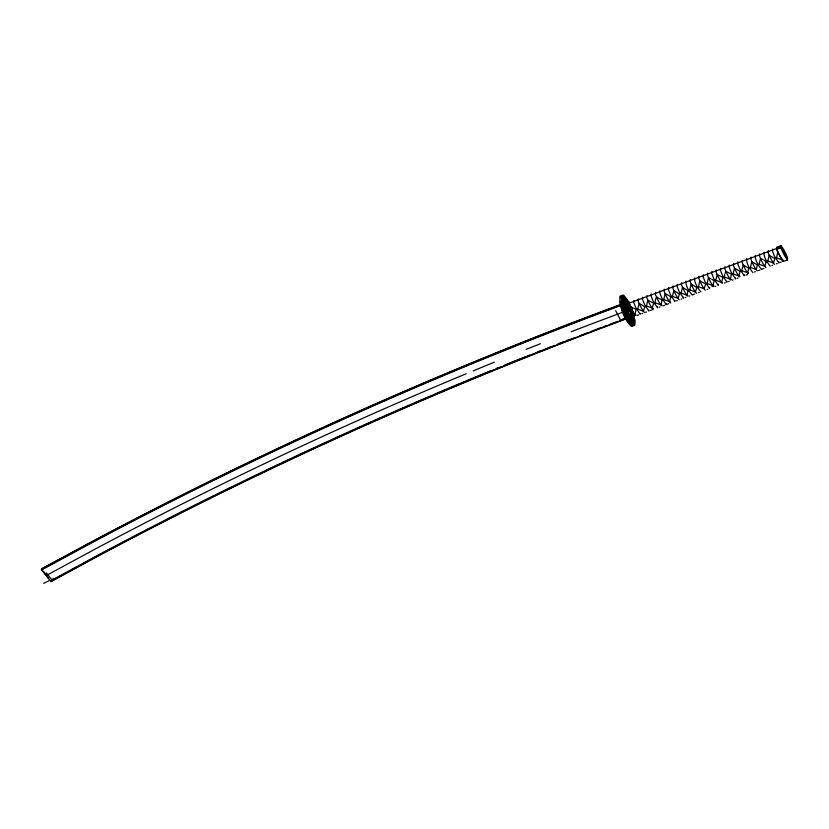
<?xml version="1.0" encoding="UTF-8"?>
<svg xmlns="http://www.w3.org/2000/svg" width="829" height="829" viewBox="0 0 829 829"><rect width="100%" height="100%" fill="white"/><g stroke="black" fill="none" stroke-linecap="round" stroke-linejoin="round"><path stroke-width="1.24" d="M624.475 300.316L623.418 298.73M632.465 318.336L630.91 312.999A21.067 5.14 69.7 0 0 625.74 303.497C623.563 303.041 622.278 293.57 623.056 297.684M629.708 316.916C627.854 315.901 630.144 325.103 629.107 316.657M630.786 323.87C629.522 321.507 629.201 315.642 629.004 315.248M630.962 323.797L629.47 316.523M626.102 318.885A4058.411 3388.154 2.1 0 0 98.506 555.865L50.911 581.657L41.45 569.606L41.471 568.953L89.159 543.119A4075.136 3402.112 2.1 0 1 620.082 304.72M50.911 581.657L50.724 580.673M53.129 578.725L53.16 578.186M620.859 320.087L620.848 320.616L615.646 310.678M621.771 297.984C622.392 307.569 625.874 317.787 632.662 324.73L633.76 324.937L634.486 324.149C635.004 314.108 630.631 303.331 623.833 296.036L622.734 295.829L621.771 297.984L621.19 296.658M622.828 305.777L623.377 305.735L623.107 302.823M622.848 304.948L623.201 305.797L624.113 305.466L623.242 303.051M623.615 303.652L624.009 302.481L621.429 297.466L623.843 302.191L621.294 298.595M625.025 303.632C621.719 296.005 628.973 318.512 632.185 319.113C634.009 316.688 629.066 309.839 631.75 314.751M632.631 307.59C629.802 307.435 629.118 304.264 629.605 301.994M631.636 315.424L631.636 314.668L631.843 318.17L630.662 316.637A20.186 4.922 69.7 0 1 625.708 307.538L624.569 304.792L624.651 302.585L625.833 304.119A20.186 4.922 69.7 0 1 630.786 313.227L632.092 317.165M631.978 317.383C634.765 326.191 634.206 316.927 632.34 313.984M633.708 308.087L636.226 309.663C635.532 310.802 634.382 317.507 635.895 314.802M637.656 309.549L639.169 303.393L644.879 306.865M640.268 313.269L640.226 314.315L635.853 307.704L633.739 302.378L633.936 300.388M646.319 306.336L647.832 300.181L652.724 302.709M646.941 295.57L646.786 297.632L647.832 300.181A15.824 3.855 69.7 0 0 652.102 308.036L653.2 309.424L653.231 308.378M648.941 310.056L648.9 311.103L644.527 304.492L642.413 299.165L642.61 297.176M653.553 303.663L652.102 308.036L646.34 305.911M654.993 303.124L655.252 300.937M655.615 292.357C654.205 296.969 658.827 298.181 662.236 300.025L662.216 300.45M657.604 306.844L657.573 307.891L653.19 301.279L651.076 295.953L651.273 293.963M661.905 305.165C660.392 307.88 661.542 301.176 662.236 300.025M663.656 299.911L665.169 293.756L668.381 295.248M664.278 289.155L664.122 291.207L665.169 293.756A15.824 3.855 69.7 0 0 669.438 301.611L670.537 303.01L670.568 301.963M666.278 303.632L666.236 304.678L661.863 298.077L659.749 292.741L659.946 290.761M670.889 297.238L669.221 295.766M672.329 296.699L673.842 290.554L679.552 294.026M674.941 300.419L674.91 301.476L670.526 294.865L668.412 289.539L668.609 287.549M680.992 293.497L682.505 287.342L688.225 290.813M683.614 297.217L683.573 298.264L679.2 291.653L677.086 286.326L677.283 284.337M687.904 295.538C686.391 298.243 687.542 291.549 688.236 290.399M689.666 290.285L691.179 284.129L696.888 287.611M698.329 287.072L699.842 280.917L704.733 283.456M705.562 284.399L704.111 288.772L705.21 290.171M707.002 283.86L708.515 277.705L710.65 278.699M709.614 287.58L709.583 288.627L705.199 282.026L703.085 276.689L703.282 274.71M713.914 285.912C712.443 288.637 713.51 281.881 714.246 280.772L711.717 279.197M715.665 280.658L717.178 274.503L722.069 277.031M718.287 284.368L718.246 285.425L713.873 278.813L711.759 273.487L711.956 271.497M722.577 282.699C721.064 285.404 722.214 278.699 722.909 277.56L722.898 277.974M724.339 277.446L724.722 274.378M726.95 281.166L726.919 282.212L722.536 275.601L720.422 270.275L720.619 268.285M731.251 279.487C729.738 282.192 730.888 275.497 731.582 274.347L725.852 271.29L725.095 273.352M733.002 274.233L734.515 268.078L740.235 271.56M735.624 277.953L735.582 279L731.209 272.389L729.095 267.062L729.292 265.073M739.914 276.275C738.401 278.99 739.551 272.285 740.245 271.135M741.675 271.021L743.188 264.865L748.898 268.347M744.287 274.741L744.255 275.788L739.872 269.176L737.758 263.85L737.955 261.86M750.338 267.808L751.851 261.653L757.571 265.135M759.012 264.606L760.525 258.451L762.659 259.436M766.234 261.923L763.727 259.933M767.675 261.394L769.188 255.239L774.908 258.71M768.296 250.627L768.141 252.69L769.188 255.239A15.824 3.855 69.7 0 0 773.457 263.083L774.555 264.482M776.348 258.182L777.861 252.026L783.218 261.27L783.26 260.223M776.721 249.311L776.794 247.208L780.959 245.674A17.492 4.269 69.7 0 1 787.55 257.809L787.477 259.902L783.312 261.446A17.492 4.269 69.7 0 1 776.721 249.311L780.877 247.767L780.959 245.674M776.97 247.415L776.804 249.477L777.861 252.026M778.959 261.902L778.928 262.948L774.545 256.337L772.431 251.011L772.638 249.021M783.312 261.446L783.353 260.389M629.066 307.155L627.201 302.564M628.372 303.466L626.9 302.367C628.475 299.414 624.662 303.362 626.009 304.761M633.988 318.595L633.677 321.538L632.558 319.942M623.512 309.486L623.512 308.979M625.646 312.885L625.512 311.362L626.444 311.186L623.574 304.678L624.009 302.481M626.309 314.471L626.848 314.264L626.444 311.186M628.734 316.15C628.776 320.357 624.558 313.341 624.216 310.574L624.765 310.378L627.553 316.357L626.444 316.616M644.9 306.45L643.439 311.238L644.527 312.637M670.899 296.813L669.438 301.611L663.677 299.497M679.573 293.611L678.112 298.399L679.2 299.797M696.909 287.186L695.448 291.984L696.536 293.373M748.919 267.922C748.224 269.073 747.074 275.777 748.587 273.062L747.758 273.456M757.582 264.72L756.121 269.508L757.219 270.907M766.255 261.508L764.794 266.296L765.882 267.694M774.918 258.296L773.457 263.083L767.695 260.969M621.315 298.15L621.667 295.87L622.434 295.041L623.595 295.259L628.569 301.683M624.579 301.341L624.817 303.756M625.833 301.02C624.434 302.637 626.175 309.103 625.833 301.02L632.662 312.72L631.356 311.735L623.885 297.901L624.133 300.015L624.828 300.689L624.672 299.248L625.097 300.782M633.18 316.657C630.61 306.74 634.506 323.103 632.071 318.906M626.237 302.088C627.014 299.787 624.05 297.86 626.133 301.393C628.309 300.948 623.926 297.01 626.496 301.259M626.423 302.015L625.667 299.735M655.376 300.057L656.506 296.969A15.824 3.855 69.7 0 0 660.775 304.823L655.003 302.709M623.242 301.269C620.807 301.87 626.164 303.176 621.449 299.342M630.537 320.636C632.807 327.559 630.931 317.497 630.765 321.434M623.926 305.528L623.335 305.901L624.092 307.559M633.791 316.782L632.662 312.72M629.522 310.17C628.683 308.233 626.651 303.414 626.247 304.927M621.367 296.855L621.916 296.388L624.32 302.409M633.004 325.559L632.237 326.388L631.076 326.18C623.854 318.491 619.398 307.103 619.854 296.544L620.61 295.715L621.781 295.932M632.258 313.901L632.817 313.911M63.118 574.414L65.325 573.212M71.968 569.616L77.501 566.621M83.035 563.616L85.252 562.425M87.459 561.223L89.677 560.021M91.884 558.819L97.418 555.824M41.45 569.606L89.128 543.772A4075.136 3402.112 2.1 0 1 621.263 304.927M41.637 569.917L89.314 544.093A4074.794 3401.833 2.1 0 1 621.398 305.269M46.403 572.86L47.802 574.725L93.853 549.772A4066.711 3395.087 2.1 0 1 466.157 373.775M50.932 581.015L57.367 577.533M58.434 576.953L61.108 575.513M50.704 581.471L98.299 555.689A4058.763 3388.455 2.1 0 1 625.947 318.678M48.973 580.766L43.668 583.326M636.983 315.517L638.61 314.916M641.853 313.714L642.63 313.341M645.646 312.305L646.423 311.932M650.527 310.502L652.154 309.901M659.19 307.29L659.967 306.917M662.982 305.891L664.609 305.279M668.64 303.715L666.92 304.378M676.526 300.865L677.303 300.502M685.2 297.663L685.977 297.29M688.992 296.254L689.769 295.88M694.64 294.077L692.93 294.741M714.992 286.627L715.769 286.254M728.536 281.611L729.313 281.238M732.328 280.202L733.105 279.829M737.209 278.399L737.986 278.026M745.872 275.187L747.499 274.586M754.545 271.974L755.323 271.611M758.338 270.575L759.965 269.974M763.986 268.399L762.276 269.062M771.882 265.56L772.659 265.187M780.545 262.347L781.322 261.974M629.48 302.999L776.846 248.431M622.123 302.139L621.377 301.124L622.724 301.901M623.595 296.378L625.968 301.352L624.351 297.01L623.418 296.45L625.47 301.155M624.351 297.01L624.196 297.839M621.19 300.761L621.812 301.124M623.512 299.808L624.517 301.642M622.62 301.445L623.491 301.58M622.952 302.16L623.854 301.818M624.33 301.704L624.911 302.554M622.475 304.202L623.574 306.492L624.113 305.466M625.107 303.735L625.118 303.207M623.025 304.885L623.76 304.616M622.071 305.373C623.201 304.937 632.133 326.533 628.382 314.004L627.118 314.481L627.719 316.346M776.752 248.254L780.918 246.721L787.509 258.855M627.833 303.652L631.429 311.03M628.465 303.476L627.242 300.875M623.398 306.564L629.014 316.657L628.382 314.004M626.9 305.725L627.439 305.518M627.854 305.891L627.304 306.098L628.227 306.865M624.734 307.476C627.46 311.891 622.527 307.031 624.911 307.404M627.522 306.564L628.071 306.357M624.403 308.191L624.952 307.994M628.071 308.015L627.895 306.647M629.864 310.367L629.056 306.896M624.496 308.854L623.76 309.124L623.128 307.746M627.936 308.015L628.475 307.808M625.201 309.476L625.76 309.29M628.62 309.497L629.159 309.3M626.206 310.73L625.895 311.383M629.325 309.59L628.973 310.378L632.693 308.896M625.512 311.362L626.247 311.082M628.942 310.16L629.48 309.963M625.47 311.818L626.019 311.611M625.512 312.326L626.061 312.118M625.159 313.082L626.196 312.688M631.056 312.678L630.921 310.937M625.47 313.922L626.019 313.725M626.33 313.704L628.154 313.03M626.185 314.253L626.734 314.056M631.242 312.606L628.879 306.958L630.879 312.834L629.916 310.657M626.413 313.787L627.47 314.854M627.988 315.227L628.9 314.896M626.703 316.087L627.252 315.89M626.807 316.481L626.32 316.036L628.496 318.098M626.641 316.688L627.916 316.222M632.144 316.398C632.34 320.699 633.242 315.538 631.688 314.875M631.926 315.973L630.102 316.647L628.962 313.901A20.186 4.922 69.7 0 0 624.019 304.792M629.553 318.45L630.952 317.973L631.916 318.927L634.289 323.818L633.491 325.03L630.113 317.497L629.677 318.45M630.061 317.745L631.885 317.072L632.237 317.714M632.848 316.761L633.252 319.787L632.092 317.89M630.734 318.802L631.024 318.253M630.869 319.538L631.107 318.668M631.066 320.419L631.232 319.403M631.159 320.823L631.429 320.284M631.315 321.227L633.429 325.02M632.662 311.196L634.993 320.388L634.827 324.885L634.061 325.714L632.9 325.507L629.729 322.066L630.071 323.217M633.511 321.611L634.05 321.403M632.05 325.248L632.579 325.372M712.018 286.606L713.085 286.295M776.452 263.788L777.301 263.549M724.442 283.041L725.292 282.813M707.106 289.466L707.956 289.228M698.432 292.678L699.282 292.44M681.096 299.093L681.946 298.865M625.584 301.601L625.553 300.295M628.651 303.404L627.667 303.01M622.61 303.974L623.17 302.772L623.978 303.518M632.247 315.175L631.563 314.813M622.092 296.067L623.201 296.264L626.206 299.528L631.802 311.393M632.019 324.968L633.128 325.165M782.13 259.881L776.358 257.767M627.885 316.896L627.48 314.346M759.633 253.84L759.468 255.892L760.525 258.451A15.824 3.855 69.7 0 0 764.794 266.296L759.022 264.182M750.96 257.052L750.805 259.104L751.851 261.653A15.824 3.855 69.7 0 0 756.121 269.508L750.359 267.394M742.297 260.265L742.131 262.316L743.188 264.865A15.824 3.855 69.7 0 0 747.457 272.72L741.686 270.606M733.624 263.467L733.468 265.529L734.515 268.078A15.824 3.855 69.7 0 0 738.784 275.933L733.023 273.808M724.96 266.679L724.795 268.741L725.852 271.29A15.824 3.855 69.7 0 0 730.121 279.135L724.349 277.021M716.287 269.891L716.132 271.943L717.178 274.503A15.824 3.855 69.7 0 0 721.448 282.347L715.686 280.233M707.624 273.104L707.458 275.155L708.515 277.705A15.824 3.855 69.7 0 0 712.785 285.559L707.013 283.445M698.951 276.306L698.795 278.368L699.842 280.917A15.824 3.855 69.7 0 0 704.111 288.772L698.35 286.658M690.288 279.518L690.122 281.58L691.179 284.129A15.824 3.855 69.7 0 0 695.448 291.984L689.676 289.86M681.614 282.73L681.459 284.793L682.505 287.342A15.824 3.855 69.7 0 0 686.775 295.186L681.013 293.072M672.951 285.943L672.785 287.995L673.842 290.554A15.824 3.855 69.7 0 0 678.112 298.399L672.34 296.285M638.278 298.782L638.112 300.834L639.169 303.393A15.824 3.855 69.7 0 0 643.439 311.238L637.667 309.124M626.434 305.072L626.341 302.606L628.693 307.031M623.688 308.906L623.315 307.673M622.869 296.658L625.128 299.041M622.683 296.72L623.439 297.352M41.471 568.953L89.345 543.296A4074.794 3401.833 2.1 0 1 374.863 404.428M763.965 252.234C763.519 256.783 767.032 262.513 770.255 266.161M755.302 255.446C754.846 259.995 758.359 265.715 761.592 269.373M746.628 258.658C746.183 263.207 749.696 268.928 752.919 272.575M694.619 277.912C694.174 282.471 697.686 288.191 700.909 291.839M685.946 281.124C685.5 285.673 689.013 291.404 692.246 295.051M632.268 312.854L630.558 311.072M628.848 320.885C630.527 321.206 626.423 316.284 628.61 320.512M627.315 316.782C625.957 316.181 622.392 306.17 624.765 310.378M632.558 318.295L632.278 317.818L632.475 319.507M47.802 574.725L52.009 580.082L98.019 555.161A4059.281 3388.879 2.1 0 1 490.727 370.791M43.937 572.01L46.952 575.865M41.46 569.274L48.559 578.321M629.014 321.704L630.081 323.092M629.439 324.222L626.123 319.31L621.584 308.378M630.206 322.554L630.724 323.248M630.113 317.497L628.019 314.15L628.651 316.792L627.107 314.989M626.341 316.222L626.952 317.155M630.527 310.336L631.066 311.165M622.03 303.466L623.76 306.429M625.553 300.367L626.745 302.357M630.247 323.144C625.781 315.372 621.76 306.823 621.356 297.694M632.962 322.554L633.926 323.952L634.009 320.108M625.325 314.44L625.781 315.238M626.092 310.295L627.822 313.424M631.978 322.077L631.667 320.605L632.682 322.17M623.75 298.295L624.299 299.383M622.848 306.761L623.139 307.31M621.729 296.461L624.133 302.481M627.988 319.704L628.434 320.574M624.693 312.554L625.335 313.849M624.506 312.616L625.149 313.911M632.434 318.771L632.278 318.232M629.553 308.378L630.04 309.435M621.387 297.476L621.615 298.005M627.967 307.3L628.227 307.87L628.154 307.227M631.242 322.657L631.75 323.807M630.724 314.761L630.413 313.994M623.367 298.948L623.698 299.746M632.662 321.921L632.04 320.295M628.962 309.663L629.315 310.564M628.786 309.735L629.138 310.637M623.854 310.709L624.486 312.378M624.797 313.217L625.107 314.056M622.817 300.512L623.595 302.689M625.335 310.896L625.926 312.616M622.962 297.217L623.159 297.808M623.097 308.896L624.082 311.745M624.734 302.616L624.931 303.279M623.864 310.077L623.968 311.103L623.688 310.139M622.154 304.181L622.444 305.238M620.88 304.657L621.17 305.704M620.61 304.751L621.263 307.176M629.532 320.896L629.822 322.025M629.936 322.025L629.729 321.051M629.605 321.476L629.76 322.087M620.03 301.559L620.413 303.694M103.034 552.819A4058.411 3388.154 2.1 0 1 109.811 549.223M121.117 543.254A4058.411 3388.154 2.1 0 1 125.645 540.881M135.852 535.544A4058.411 3388.154 2.1 0 1 141.531 532.591M144.94 530.829A4058.411 3388.154 2.1 0 1 149.489 528.477M166.588 519.7A4058.411 3388.154 2.1 0 1 183.737 511.006M189.468 508.115A4058.411 3388.154 2.1 0 1 191.758 506.965M192.908 506.395A4058.411 3388.154 2.1 0 1 195.198 505.244M200.939 502.374A4058.411 3388.154 2.1 0 1 213.581 496.084M215.892 494.954A4058.411 3388.154 2.1 0 1 232.037 487.017M248.223 479.152A4058.411 3388.154 2.1 0 1 256.337 475.245M265.622 470.789A4058.411 3388.154 2.1 0 1 277.238 465.256M283.062 462.509A4058.411 3388.154 2.1 0 1 285.394 461.411M286.554 460.862A4058.411 3388.154 2.1 0 1 291.217 458.665M300.564 454.292A4058.411 3388.154 2.1 0 1 305.238 452.116M307.569 451.028A4058.411 3388.154 2.1 0 1 314.595 447.774M320.45 445.069A4058.411 3388.154 2.1 0 1 325.134 442.914M334.522 438.624A4058.411 3388.154 2.1 0 1 345.102 433.816M350.988 431.153A4058.411 3388.154 2.1 0 1 354.522 429.567M356.884 428.5A4058.411 3388.154 2.1 0 1 361.599 426.386M363.952 425.329A4058.411 3388.154 2.1 0 1 371.04 422.179M373.402 421.122A4058.411 3388.154 2.1 0 1 375.765 420.075M379.309 418.5A4058.411 3388.154 2.1 0 1 381.682 417.453M386.407 415.37A4058.411 3388.154 2.1 0 1 389.962 413.806M395.889 411.215A4058.411 3388.154 2.1 0 1 403.008 408.106M405.381 407.07A4058.411 3388.154 2.1 0 1 408.946 405.526M414.883 402.956A4058.411 3388.154 2.1 0 1 422.023 399.889M424.407 398.863A4058.411 3388.154 2.1 0 1 427.982 397.329M436.209 393.827A4058.411 3388.154 2.1 0 1 439.702 392.335M442.033 391.35A4058.411 3388.154 2.1 0 1 445.525 389.868M447.857 388.884A4058.411 3388.154 2.1 0 1 459.535 383.982M461.867 383.008A4058.411 3388.154 2.1 0 1 465.38 381.537M467.711 380.573A4058.411 3388.154 2.1 0 1 471.224 379.112M473.566 378.138A4058.411 3388.154 2.1 0 1 480.592 375.236M481.763 374.749A4058.411 3388.154 2.1 0 1 485.276 373.309M487.628 372.345A4058.411 3388.154 2.1 0 1 493.493 369.941M495.846 368.978A4058.411 3388.154 2.1 0 1 501.711 366.594M504.063 365.641A4058.411 3388.154 2.1 0 1 529.969 355.226M531.151 354.76A4058.411 3388.154 2.1 0 1 546.508 348.677M550.052 347.289A4058.411 3388.154 2.1 0 1 554.788 345.434M558.342 344.045A4058.411 3388.154 2.1 0 1 564.259 341.745M569.005 339.9A4058.411 3388.154 2.1 0 1 574.932 337.61M579.678 335.786A4058.411 3388.154 2.1 0 1 587.999 332.595M590.372 331.693A4058.411 3388.154 2.1 0 1 601.087 327.621M603.46 326.73A4058.411 3388.154 2.1 0 1 607.035 325.382M610.61 324.035A4058.411 3388.154 2.1 0 1 617.771 321.351M621.346 320.015A4058.411 3388.154 2.1 0 1 624.931 318.688M473.204 370.864A4066.711 3395.087 2.1 0 1 494.353 362.18M526.208 349.361A4066.711 3395.087 2.1 0 1 540.404 343.734M571.264 331.704A4066.711 3395.087 2.1 0 1 622.517 312.315M496.592 368.387A4059.281 3388.879 2.1 0 1 498.944 367.434M504.82 365.05A4059.281 3388.879 2.1 0 1 524.84 356.998M527.203 356.055A4059.281 3388.879 2.1 0 1 529.555 355.113M537.824 351.828A4059.281 3388.879 2.1 0 1 540.187 350.895M547.275 348.097A4059.281 3388.879 2.1 0 1 550.829 346.709M557.927 343.931A4059.281 3388.879 2.1 0 1 562.673 342.087M566.228 340.709A4059.281 3388.879 2.1 0 1 569.782 339.33M619.76 320.346A4059.281 3388.879 2.1 0 1 625.729 318.118M376.024 403.92A4074.794 3401.833 2.1 0 1 471.825 363.04M472.996 362.553A4074.794 3401.833 2.1 0 1 620.237 304.917M626.527 308.409A21.067 5.14 69.7 0 1 628.672 312.751M634.765 314.45A15.824 3.855 69.7 0 1 630.496 306.595M787.477 259.902A17.492 4.269 69.7 0 1 780.877 247.767M628.351 318.398L629.625 321.103L628.351 318.398M631.563 322.875C629.263 322.16 631.128 318.657 631.563 322.875M631.853 320.543L632.879 322.668L631.853 320.543"/></g></svg>
